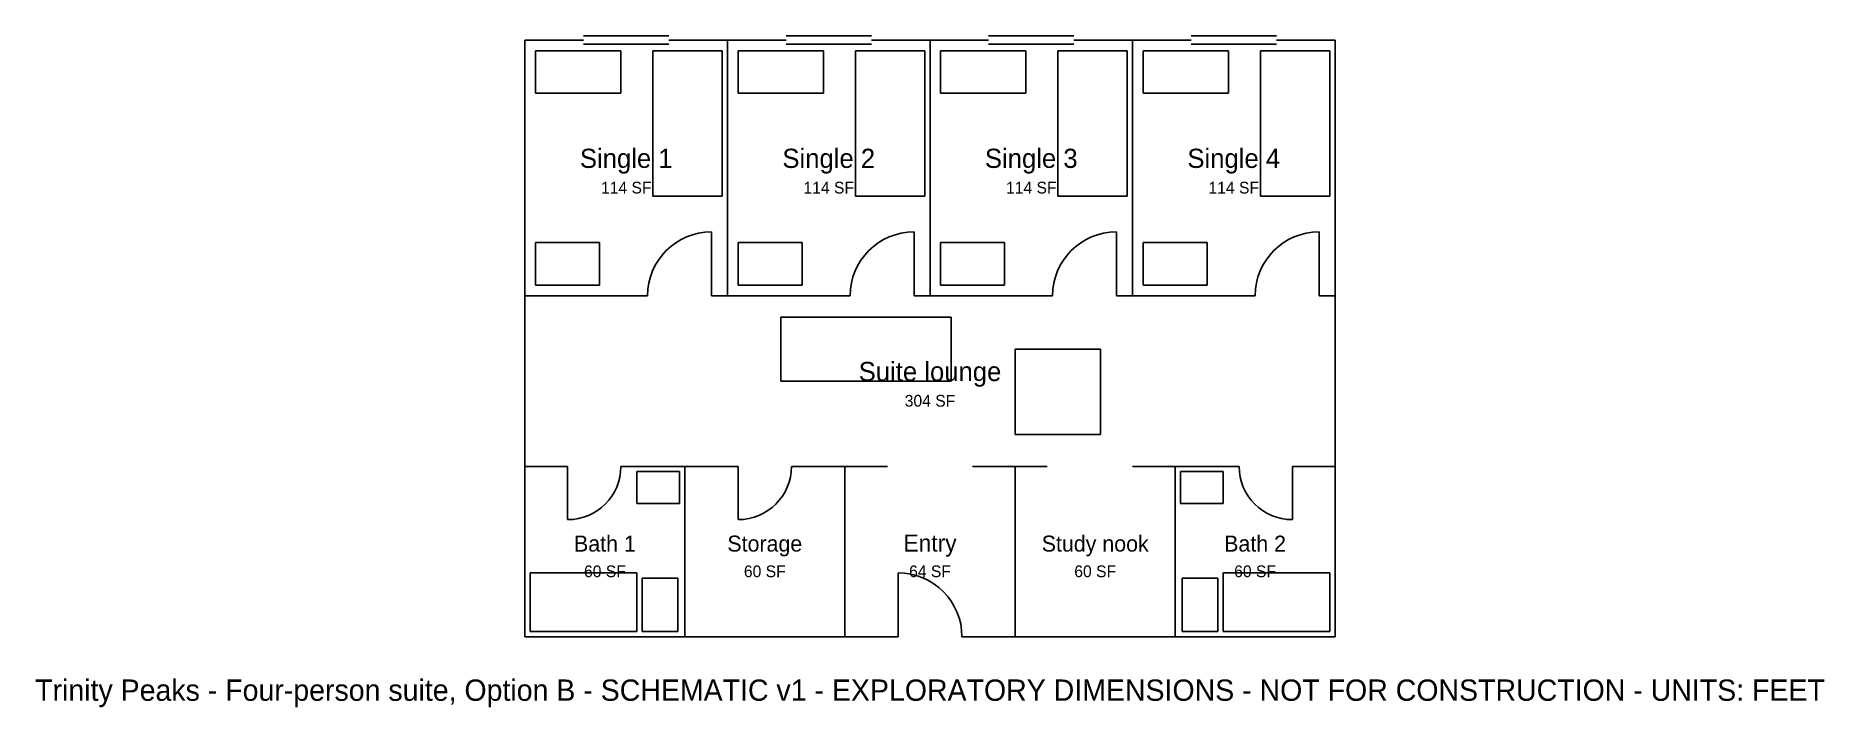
# Model space of a CAD drawing. Extents: x -23 to 60.9, y -31.3 to 0.2.
import ezdxf
from ezdxf.enums import TextEntityAlignment as Align

# ---------------------------------------------------------------- set-up
doc = ezdxf.new("R2010")
doc.units = 0
for name, color, linetype in [('DOORS', 1, 'CONTINUOUS'), ('FIXTURES', 4, 'CONTINUOUS'), ('FURNITURE', 8, 'CONTINUOUS'), ('TEXT', 7, 'CONTINUOUS'), ('WALLS', 7, 'CONTINUOUS'), ('WALLS-EXT', 7, 'CONTINUOUS'), ('WINDOWS', 5, 'CONTINUOUS')]:
    doc.layers.add(name, color=color, linetype=linetype)

msp = doc.modelspace()

# ---------------------------------------------------------------- linework, layer by layer
at = {"layer": 'DOORS'}
for p, q in [((8.75, -12), (8.75, -9)), ((18.25, -12), (18.25, -9)), ((27.75, -12), (27.75, -9)), ((37.25, -12), (37.25, -9)), ((2, -20), (2, -22.5)), ((10, -20), (10, -22.5)), ((36, -20), (36, -22.5)), ((17.5, -28), (17.5, -25))]:
    msp.add_line(p, q, dxfattribs=at)
for centre, radius, start, end in [((8.75, -12), 3, 90, 180), ((18.25, -12), 3, 90, 180), ((27.75, -12), 3, 90, 180), ((37.25, -12), 3, 90, 180), ((2, -20), 2.5, 270, 0), ((10, -20), 2.5, 270, 0), ((36, -20), 2.5, 180, 270), ((17.5, -28), 3, 0, 90)]:
    msp.add_arc(centre, radius, start, end, dxfattribs=at)
at = {"layer": 'FIXTURES'}
for p, q in [((5.25, -20.25), (7.25, -20.25)), ((5.25, -21.75), (5.25, -20.25)), ((7.25, -20.25), (7.25, -21.75)), ((30.75, -20.25), (32.75, -20.25)), ((30.75, -21.75), (30.75, -20.25)), ((32.75, -20.25), (32.75, -21.75)), ((7.25, -21.75), (5.25, -21.75)), ((32.75, -21.75), (30.75, -21.75)), ((0.25, -25), (5.25, -25)), ((0.25, -27.75), (0.25, -25)), ((5.25, -25), (5.25, -27.75)), ((32.75, -25), (37.75, -25)), ((32.75, -27.75), (32.75, -25)), ((37.75, -25), (37.75, -27.75)), ((5.5, -25.25), (7.17, -25.25)), ((5.5, -27.75), (5.5, -25.25)), ((7.17, -25.25), (7.17, -27.75)), ((30.83, -25.25), (32.5, -25.25)), ((30.83, -27.75), (30.83, -25.25)), ((32.5, -25.25), (32.5, -27.75)), ((5.25, -27.75), (0.25, -27.75)), ((7.17, -27.75), (5.5, -27.75)), ((32.5, -27.75), (30.83, -27.75)), ((37.75, -27.75), (32.75, -27.75))]:
    msp.add_line(p, q, dxfattribs=at)
at = {"layer": 'FURNITURE'}
for p, q in [((0.5, -0.5), (4.5, -0.5)), ((0.5, -2.5), (0.5, -0.5)), ((4.5, -0.5), (4.5, -2.5)), ((6, -0.5), (9.25, -0.5)), ((6, -7.33), (6, -0.5)), ((9.25, -0.5), (9.25, -7.33)), ((10, -0.5), (14, -0.5)), ((10, -2.5), (10, -0.5)), ((14, -0.5), (14, -2.5)), ((15.5, -0.5), (18.75, -0.5)), ((15.5, -7.33), (15.5, -0.5)), ((18.75, -0.5), (18.75, -7.33)), ((19.5, -0.5), (23.5, -0.5)), ((19.5, -2.5), (19.5, -0.5)), ((23.5, -0.5), (23.5, -2.5)), ((25, -0.5), (28.25, -0.5)), ((25, -7.33), (25, -0.5)), ((28.25, -0.5), (28.25, -7.33)), ((29, -0.5), (33, -0.5)), ((29, -2.5), (29, -0.5)), ((33, -0.5), (33, -2.5)), ((34.5, -0.5), (37.75, -0.5)), ((34.5, -7.33), (34.5, -0.5)), ((37.75, -0.5), (37.75, -7.33)), ((4.5, -2.5), (0.5, -2.5)), ((14, -2.5), (10, -2.5)), ((23.5, -2.5), (19.5, -2.5)), ((33, -2.5), (29, -2.5)), ((9.25, -7.33), (6, -7.33)), ((18.75, -7.33), (15.5, -7.33)), ((28.25, -7.33), (25, -7.33)), ((37.75, -7.33), (34.5, -7.33)), ((0.5, -9.5), (3.5, -9.5)), ((0.5, -11.5), (0.5, -9.5)), ((3.5, -9.5), (3.5, -11.5)), ((10, -9.5), (13, -9.5)), ((10, -11.5), (10, -9.5)), ((13, -9.5), (13, -11.5)), ((19.5, -9.5), (22.5, -9.5)), ((19.5, -11.5), (19.5, -9.5)), ((22.5, -9.5), (22.5, -11.5)), ((29, -9.5), (32, -9.5)), ((29, -11.5), (29, -9.5)), ((32, -9.5), (32, -11.5)), ((3.5, -11.5), (0.5, -11.5)), ((13, -11.5), (10, -11.5)), ((22.5, -11.5), (19.5, -11.5)), ((32, -11.5), (29, -11.5)), ((12, -13), (20, -13)), ((12, -16), (12, -13)), ((20, -13), (20, -16)), ((23, -14.5), (27, -14.5)), ((23, -18.5), (23, -14.5)), ((27, -14.5), (27, -18.5)), ((20, -16), (12, -16)), ((27, -18.5), (23, -18.5))]:
    msp.add_line(p, q, dxfattribs=at)
at = {"layer": 'WALLS'}
for p, q in [((9.5, 0), (9.5, -12)), ((19, 0), (19, -12)), ((28.5, 0), (28.5, -12)), ((0, -12), (5.75, -12)), ((8.75, -12), (9.5, -12)), ((8.75, -12), (15.25, -12)), ((9.5, -12), (15.25, -12)), ((18.25, -12), (19, -12)), ((18.25, -12), (24.75, -12)), ((19, -12), (24.75, -12)), ((27.75, -12), (28.5, -12)), ((27.75, -12), (34.25, -12)), ((28.5, -12), (34.25, -12)), ((37.25, -12), (38, -12)), ((0, -20), (2, -20)), ((4.5, -20), (10, -20)), ((4.5, -20), (7.5, -20)), ((7.5, -20), (7.5, -28)), ((7.5, -20), (10, -20)), ((12.5, -20), (17, -20)), ((12.5, -20), (15, -20)), ((15, -20), (15, -28)), ((15, -20), (17, -20)), ((21, -20), (24.5, -20)), ((21, -20), (23, -20)), ((23, -20), (23, -28)), ((23, -20), (24.5, -20)), ((28.5, -20), (33.5, -20)), ((28.5, -20), (30.5, -20)), ((30.5, -20), (30.5, -28)), ((30.5, -20), (33.5, -20)), ((36, -20), (38, -20))]:
    msp.add_line(p, q, dxfattribs=at)
at = {"layer": 'WALLS-EXT'}
for p, q in [((0, 0), (2.75, 0)), ((0, 0), (0, -12)), ((6.75, 0), (9.5, 0)), ((9.5, 0), (12.25, 0)), ((16.25, 0), (19, 0)), ((19, 0), (21.75, 0)), ((25.75, 0), (28.5, 0)), ((28.5, 0), (31.25, 0)), ((35.25, 0), (38, 0)), ((38, 0), (38, -12)), ((0, -12), (0, -20)), ((38, -12), (38, -20)), ((0, -20), (0, -28)), ((38, -20), (38, -28)), ((0, -28), (7.5, -28)), ((7.5, -28), (15, -28)), ((15, -28), (17.5, -28)), ((20.5, -28), (23, -28)), ((23, -28), (30.5, -28)), ((30.5, -28), (38, -28))]:
    msp.add_line(p, q, dxfattribs=at)
at = {"layer": 'WINDOWS'}
for p, q in [((2.75, 0.2), (6.75, 0.2)), ((12.25, 0.2), (16.25, 0.2)), ((21.75, 0.2), (25.75, 0.2)), ((31.25, 0.2), (35.25, 0.2)), ((2.75, -0.2), (6.75, -0.2)), ((12.25, -0.2), (16.25, -0.2)), ((21.75, -0.2), (25.75, -0.2)), ((31.25, -0.2), (35.25, -0.2))]:
    msp.add_line(p, q, dxfattribs=at)

# ---------------------------------------------------------------- texts
at = {"layer": 'TEXT'}
for s, height, p in [('Single 1', 0.9, (4.75, -6)), ('Single 2', 0.9, (14.25, -6)), ('Single 3', 0.9, (23.75, -6)), ('Single 4', 0.9, (33.25, -6)), ('114 SF', 0.55, (4.75, -7.2)), ('114 SF', 0.55, (14.25, -7.2)), ('114 SF', 0.55, (23.75, -7.2)), ('114 SF', 0.55, (33.25, -7.2)), ('Suite lounge', 0.9, (19, -16)), ('304 SF', 0.55, (19, -17.2)), ('Bath 1', 0.75, (3.75, -24)), ('Storage', 0.75, (11.25, -24)), ('Entry', 0.8, (19, -24)), ('Study nook', 0.75, (26.75, -24)), ('Bath 2', 0.75, (34.25, -24)), ('60 SF', 0.55, (3.75, -25.2)), ('60 SF', 0.55, (11.25, -25.2)), ('64 SF', 0.55, (19, -25.2)), ('60 SF', 0.55, (26.75, -25.2)), ('60 SF', 0.55, (34.25, -25.2)), ('Trinity Peaks - Four-person suite, Option B - SCHEMATIC v1 - EXPLORATORY DIMENSIONS - NOT FOR CONSTRUCTION - UNITS: FEET', 1, (19, -31))]:
    msp.add_text(s, height=height, dxfattribs=at).set_placement(p, align=Align.CENTER)

doc.saveas('drawing.dxf')
